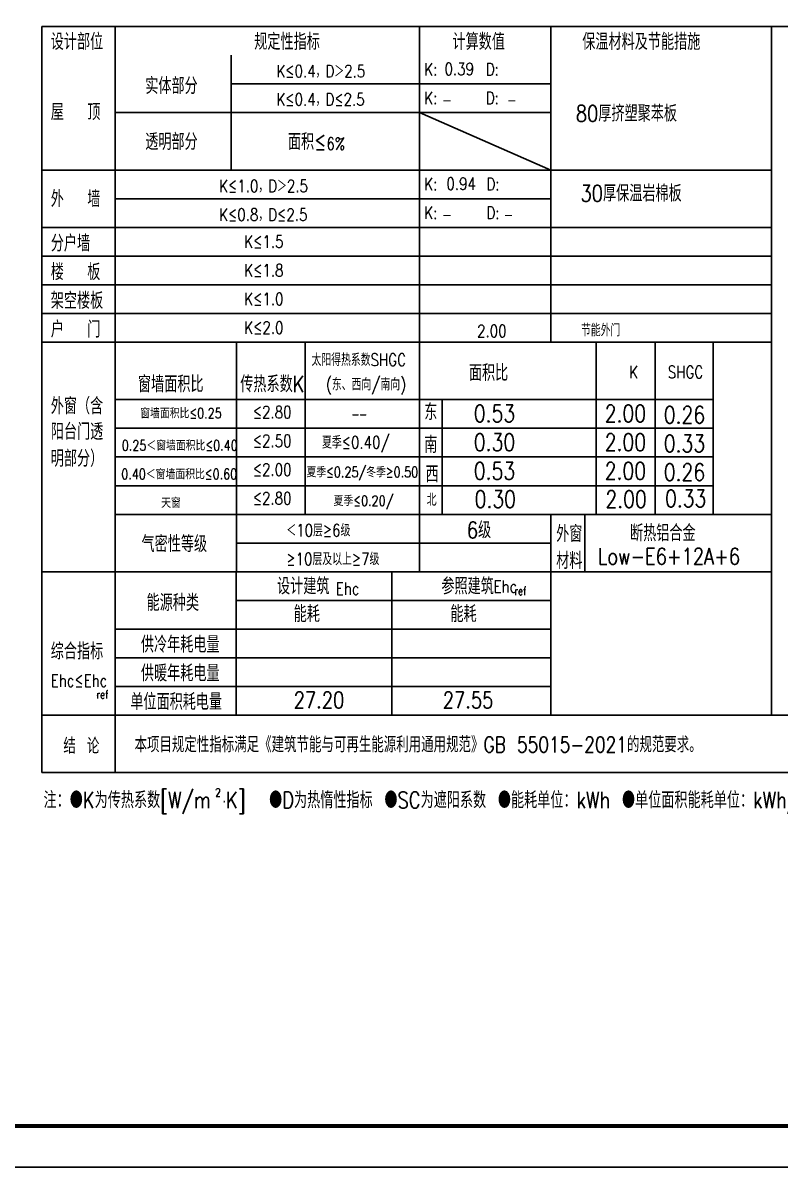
# Model space of a CAD drawing. Extents: x -695846 to 822170, y -413475 to 397179.
# Drawn here: x 559639 to 578114, y 314602 to 342513 of the extents above; entities that cross this region are included whole.
import ezdxf

# ---------------------------------------------------------------- set-up
doc = ezdxf.new("R2010")
doc.units = 0
doc.header["$LTSCALE"] = 1000
doc.header["$MEASUREMENT"] = 0
doc.layers.add('AXIS', color=3, linetype='Continuous')
doc.layers.add('T-图框-175', color=175, linetype='Continuous')
doc.styles.add('_HZTXT', font='txt.shx', dxfattribs={"width": 0.8, "bigfont": 'HZTXT.shx'})

msp = doc.modelspace()

# ---------------------------------------------------------------- linework, layer by layer
for p, q in [((560101, 342424), (579435, 342424)), ((560101, 342424), (560101, 324224)), ((561892, 342424), (561892, 324224)), ((569317, 342424), (569317, 329124)), ((572517, 342424), (572517, 334724)), ((577903, 342424), (577903, 325624)), ((564717, 341724), (564717, 338924)), ((564717, 341024), (572517, 341024)), ((561892, 340324), (572517, 340324)), ((560101, 338924), (577903, 338924)), ((561892, 338224), (572517, 338224)), ((560101, 337524), (577903, 337524)), ((560101, 336824), (577903, 336824)), ((560101, 336124), (577903, 336124)), ((560101, 335424), (577903, 335424)), ((560101, 334724), (577903, 334724)), ((564849, 334724), (564849, 329124)), ((566523, 334724), (566523, 330524)), ((575064, 334724, 800), (575064, 330524, 800)), ((576478, 334724), (576478, 330524)), ((561892, 333324), (576478, 333324)), ((569867, 333324), (569867, 330524)), ((561892, 332624), (576478, 332624)), ((561892, 331924), (576478, 331924)), ((561892, 331224), (576478, 331224)), ((561892, 330524), (575398, 330524)), ((561892, 330524), (577903, 330524)), ((572517, 330524), (572517, 325624)), ((573353, 330524), (573353, 329124)), ((564849, 329824), (572517, 329824)), ((560101, 329124), (577903, 329124)), ((564845, 329124), (564845, 325624)), ((568638, 329124), (568638, 325624)), ((564845, 328424), (572517, 328424)), ((561892, 327724), (572517, 327724)), ((561892, 327024), (572517, 327024)), ((561892, 326324), (572517, 326324)), ((560101, 325624), (579435, 325624)), ((560101, 324224), (579435, 324224))]:
    msp.add_line(p, q)
for points in [[(569317, 340324), (572517, 338924)], [(573623, 330524), (573623, 334724)]]:
    msp.add_lwpolyline(points)
at = {"layer": 'T-图框-175'}
msp.add_lwpolyline([(528620, 314602), (588020, 314602), (588020, 356602), (528620, 356602)], close=True, dxfattribs=at)
at = {"layer": 'T-图框-175', "const_width": 100}
msp.add_lwpolyline([(531120, 315602), (587020, 315602), (587020, 355602), (531120, 355602)], close=True, dxfattribs=at)

# ---------------------------------------------------------------- texts
at = {"style": '_HZTXT', "width": 0.8}
for s, height, p in [('设计部位', 400, (560319, 341854)), ('规定性指标', 400, (565284, 341854)), ('计算数值', 400, (570120, 341854)), ('保温材料及节能措施', 400, (573287, 341854)), ('K≤0.4，D＞2.5', 300, (565825, 341185)), ('K:', 300, (569433, 341230)), ('0.39', 300, (569926, 341238)), ('D:', 300, (570933, 341230)), ('实体部分', 400, (562624, 340776)), ('K≤0.4，D≤2.5', 300, (565825, 340496)), ('K:', 300, (569433, 340530)), ('D:', 300, (570933, 340530)), ('屋  顶', 400, (560319, 340140)), ('－', 300, (569868, 340447)), ('－', 300, (571447, 340447)), ('80厚挤塑聚苯板', 400, (573130, 340104)), ('透明部分', 400, (562624, 339413)), ('面积≤', 400, (566105, 339414)), ('6%%%', 300, (567044, 339414)), ('K≤1.0，D＞2.5', 300, (564428, 338385)), ('K:', 300, (569433, 338430)), ('0.94', 300, (569972, 338439)), ('D:', 300, (570949, 338430)), ('30厚保温岩棉板', 400, (573244, 338155)), ('外  墙', 400, (560319, 338020)), ('K:', 300, (569433, 337730)), ('D:', 300, (570949, 337730)), ('K≤0.8，D≤2.5', 300, (564428, 337685)), ('－', 300, (569868, 337647)), ('－', 300, (571369, 337647)), ('分户墙', 400, (560319, 336937)), ('K≤1.5', 300, (565040, 337029)), ('楼  板', 400, (560319, 336237)), ('K≤1.8', 300, (565040, 336329)), ('架空楼板', 400, (560319, 335537)), ('K≤1.0', 300, (565040, 335629)), ('户  门', 400, (560319, 334837)), ('K≤2.0', 300, (565040, 334929)), ('2.00', 300, (570720, 334847)), ('节能外门', 300, (573256, 334868)), ('太阳得热系数SHGC', 300, (566681, 334145)), ('面积比', 400, (570520, 333777)), ('K', 300, (574430, 333845)), ('SHGC', 300, (575374, 333845)), ('窗墙面积比', 400, (562447, 333502)), ('传热系数K ', 400, (564943, 333502)), ('(东、西向/南向)', 300, (567033, 333546)), ('外窗（含', 400, (560319, 332967)), ('东', 400, (569431, 332821)), ('窗墙面积比≤0.25', 250, (562501, 332867)), ('≤2.80', 300, (565247, 332867)), ('阳台门透', 400, (560319, 332342)), ('——', 300, (567659, 332830)), ('≤2.50', 300, (565247, 332167)), ('夏季≤0.40/', 300, (566938, 332130)), ('南', 400, (569431, 332024)), ('0.25＜窗墙面积比≤0.40', 250, (562051, 332081)), ('明部分）', 400, (560319, 331686)), ('0.40＜窗墙面积比≤0.60', 250, (562039, 331381)), ('≤2.00', 300, (565247, 331467)), ('夏季≤0.25/冬季≥0.50', 250, (566558, 331430)), ('西', 400, (569462, 331306)), ('≤2.80', 300, (565247, 330767)), ('夏季≤0.20/', 250, (567221, 330730)), ('北', 300, (569492, 330732)), ('天窗', 250, (563012, 330681)), ('＜10层≥6级', 300, (566067, 329985)), ('6级', 400, (570470, 329941)), ('外窗', 400, (572651, 329850)), ('断热铝合金', 400, (574453, 329868)), ('气密性等级', 400, (562534, 329602)), ('材料', 400, (572651, 329194)), ('Low-E6+12A+6', 400, (573667, 329302)), ('≥10层及以上≥7级', 300, (566067, 329285)), ('设计建筑', 400, (565840, 328572)), ('Ehc', 300, (567274, 328563)), ('参照建筑', 400, (569850, 328572)), ('Ehc', 300, (571122, 328615)), ('能源种类', 400, (562656, 328170)), ('ref', 200, (571630, 328557)), ('能耗', 400, (566246, 327896)), ('能耗', 400, (570070, 327896)), ('综合指标 ', 400, (560319, 326985)), ('供冷年耗电量', 400, (562518, 327150)), ('供暖年耗电量', 400, (562518, 326450)), ('Ehc≤Ehc', 300, (560319, 326320)), ('ref', 200, (561433, 326030)), ('单位面积耗电量', 400, (562258, 325753)), ('27.20', 400, (566246, 325796)), ('27.55', 400, (569883, 325796)), ('结 论', 380, (560626, 324686)), ('本项目规定性指标满足《建筑节能与可再生能源利用通用规范》GB 55015-2021的规范要求。', 380, (562363, 324719)), ('注：●K为传热系数[W/m ·K]  ●D为热惰性指标 ●SC为遮阳系数 ●能耗单位：kWh ●单位面积能耗单位：kWh/m', 400, (560142, 323356)), ('2', 200, (564330, 323641))]:
    msp.add_text(s, height=height, dxfattribs=at).set_placement(p)
at = {"layer": 'AXIS', "color": 7, "style": '_HZTXT', "width": 0.8}
for s, p in [('0.53', (570642, 332774, -800)), ('2.00', (573835, 332774, -800)), ('0.26', (575277, 332743)), ('0.30', (570642, 332074)), ('2.00', (573835, 332074)), ('0.33', (575277, 332043, 800)), ('0.53', (570642, 331374)), ('2.00', (573835, 331374)), ('0.26', (575277, 331343, 800)), ('0.30', (570660, 330684)), ('2.00', (573852, 330684)), ('0.33', (575306, 330701))]:
    msp.add_text(s, height=420, dxfattribs=at).set_placement(p)

doc.saveas('drawing.dxf')
